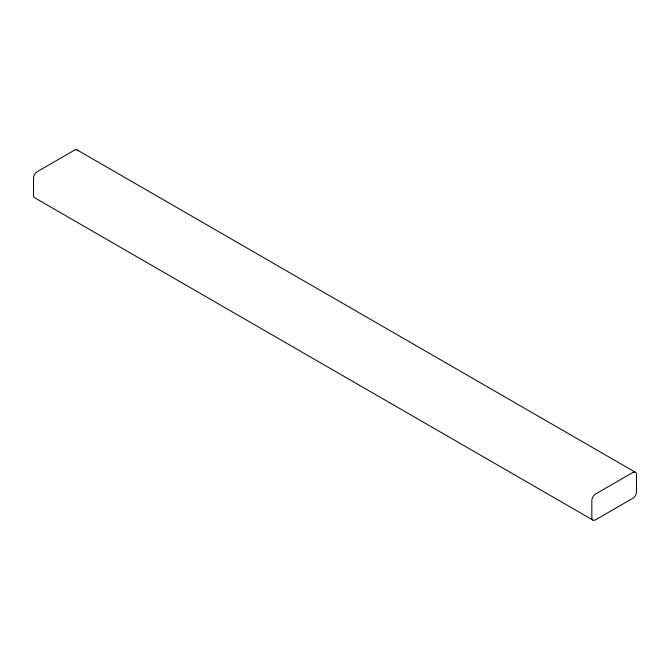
<?xml version="1.0" encoding="UTF-8"?>
<svg xmlns="http://www.w3.org/2000/svg" width="670" height="670" viewBox="0 0 670 670"><rect width="100%" height="100%" fill="white"/><g stroke="black" fill="none" stroke-linecap="round" stroke-linejoin="round"><path stroke-width="1" d="M77.075 149.921L635.411 472.275M592.925 520.079L34.589 197.725A5.268 3.04 -60 0 1 33.5 195.313L33.5 178.12A5.268 3.04 -60 0 1 37.218 171.679L74.445 150.189A5.268 3.04 -60 0 1 77.888 150.851M632.781 472.534L595.555 494.024A5.268 3.04 -60 0 0 591.836 500.473L591.836 517.667A5.268 3.04 -60 0 0 595.555 519.811L632.781 498.321A5.268 3.04 -60 0 0 636.5 491.881L636.5 474.687A5.268 3.04 -60 0 0 632.781 472.534"/></g></svg>
